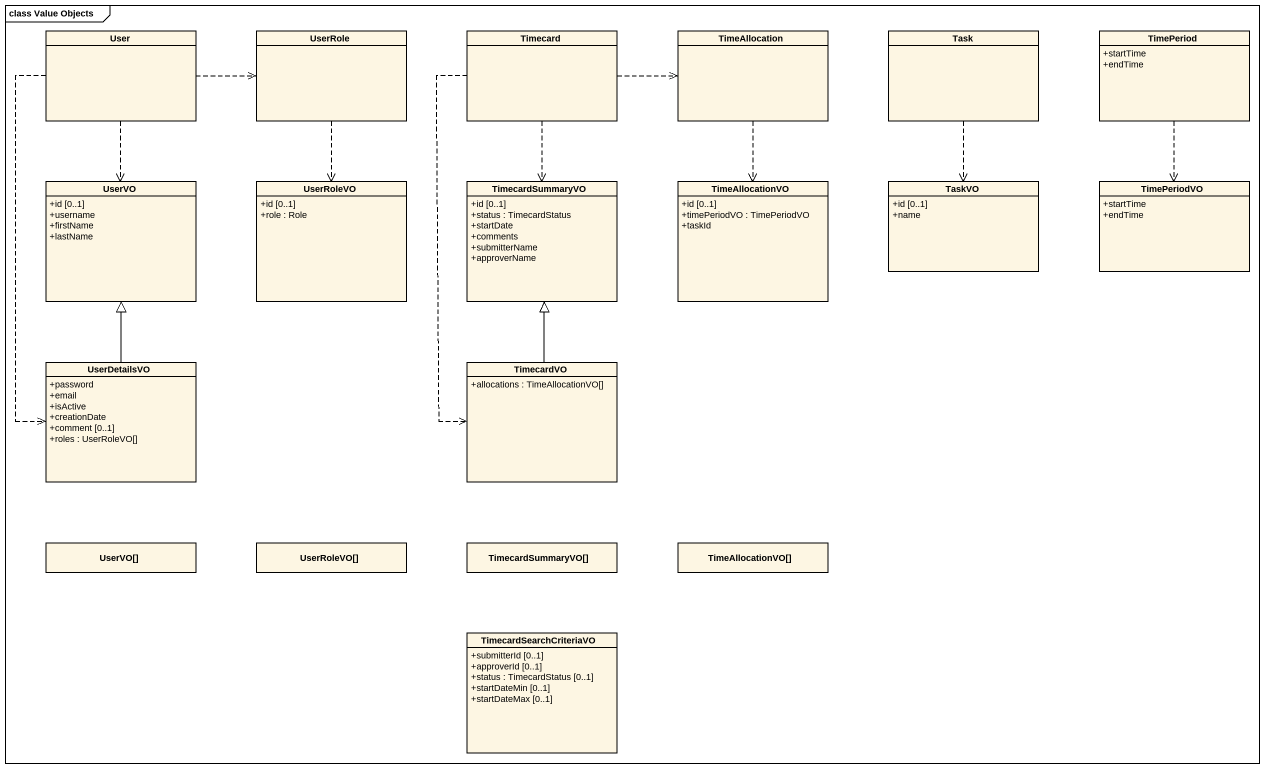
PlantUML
@startuml
mainframe class Value Objects
hide circle
hide empty members
skinparam classAttributeIconSize 0
class User
class UserRole
class Timecard
class TimeAllocation
class Task
class TimePeriod {
  +startTime
  +endTime
}
class UserVO {
  +id [0..1]
  +username
  +firstName
  +lastName
}
class UserRoleVO {
  +id [0..1]
  +role : Role
}
class TimecardSummaryVO {
  +id [0..1]
  +status : TimecardStatus
  +startDate
  +comments
  +submitterName
  +approverName
}
class TimeAllocationVO {
  +id [0..1]
  +timePeriodVO : TimePeriodVO
  +taskId
}
class TaskVO {
  +id [0..1]
  +name
}
class TimePeriodVO {
  +startTime
  +endTime
}
class UserDetailsVO {
  +password
  +email
  +isActive
  +creationDate
  +comment [0..1]
  +roles : UserRoleVO[]
}
class TimecardVO {
  +allocations : TimeAllocationVO[]
}
class "UserVO[]" as UserVO_2
class "UserRoleVO[]" as UserRoleVO_2
class "TimecardSummaryVO[]" as TimecardSummaryVO_2
class "TimeAllocationVO[]" as TimeAllocationVO_2
class TimecardSearchCriteriaVO {
  +submitterId [0..1]
  +approverId [0..1]
  +status : TimecardStatus [0..1]
  +startDateMin [0..1]
  +startDateMax [0..1]
}
User .right.> UserRole
User ..> UserVO
User ..> UserDetailsVO
UserRole ..> UserRoleVO
Timecard .right.> TimeAllocation
Timecard ..> TimecardSummaryVO
Timecard ..> TimecardVO
TimeAllocation ..> TimeAllocationVO
Task ..> TaskVO
TimePeriod ..> TimePeriodVO
UserDetailsVO -up-|> UserVO
TimecardVO -up-|> TimecardSummaryVO
@enduml
